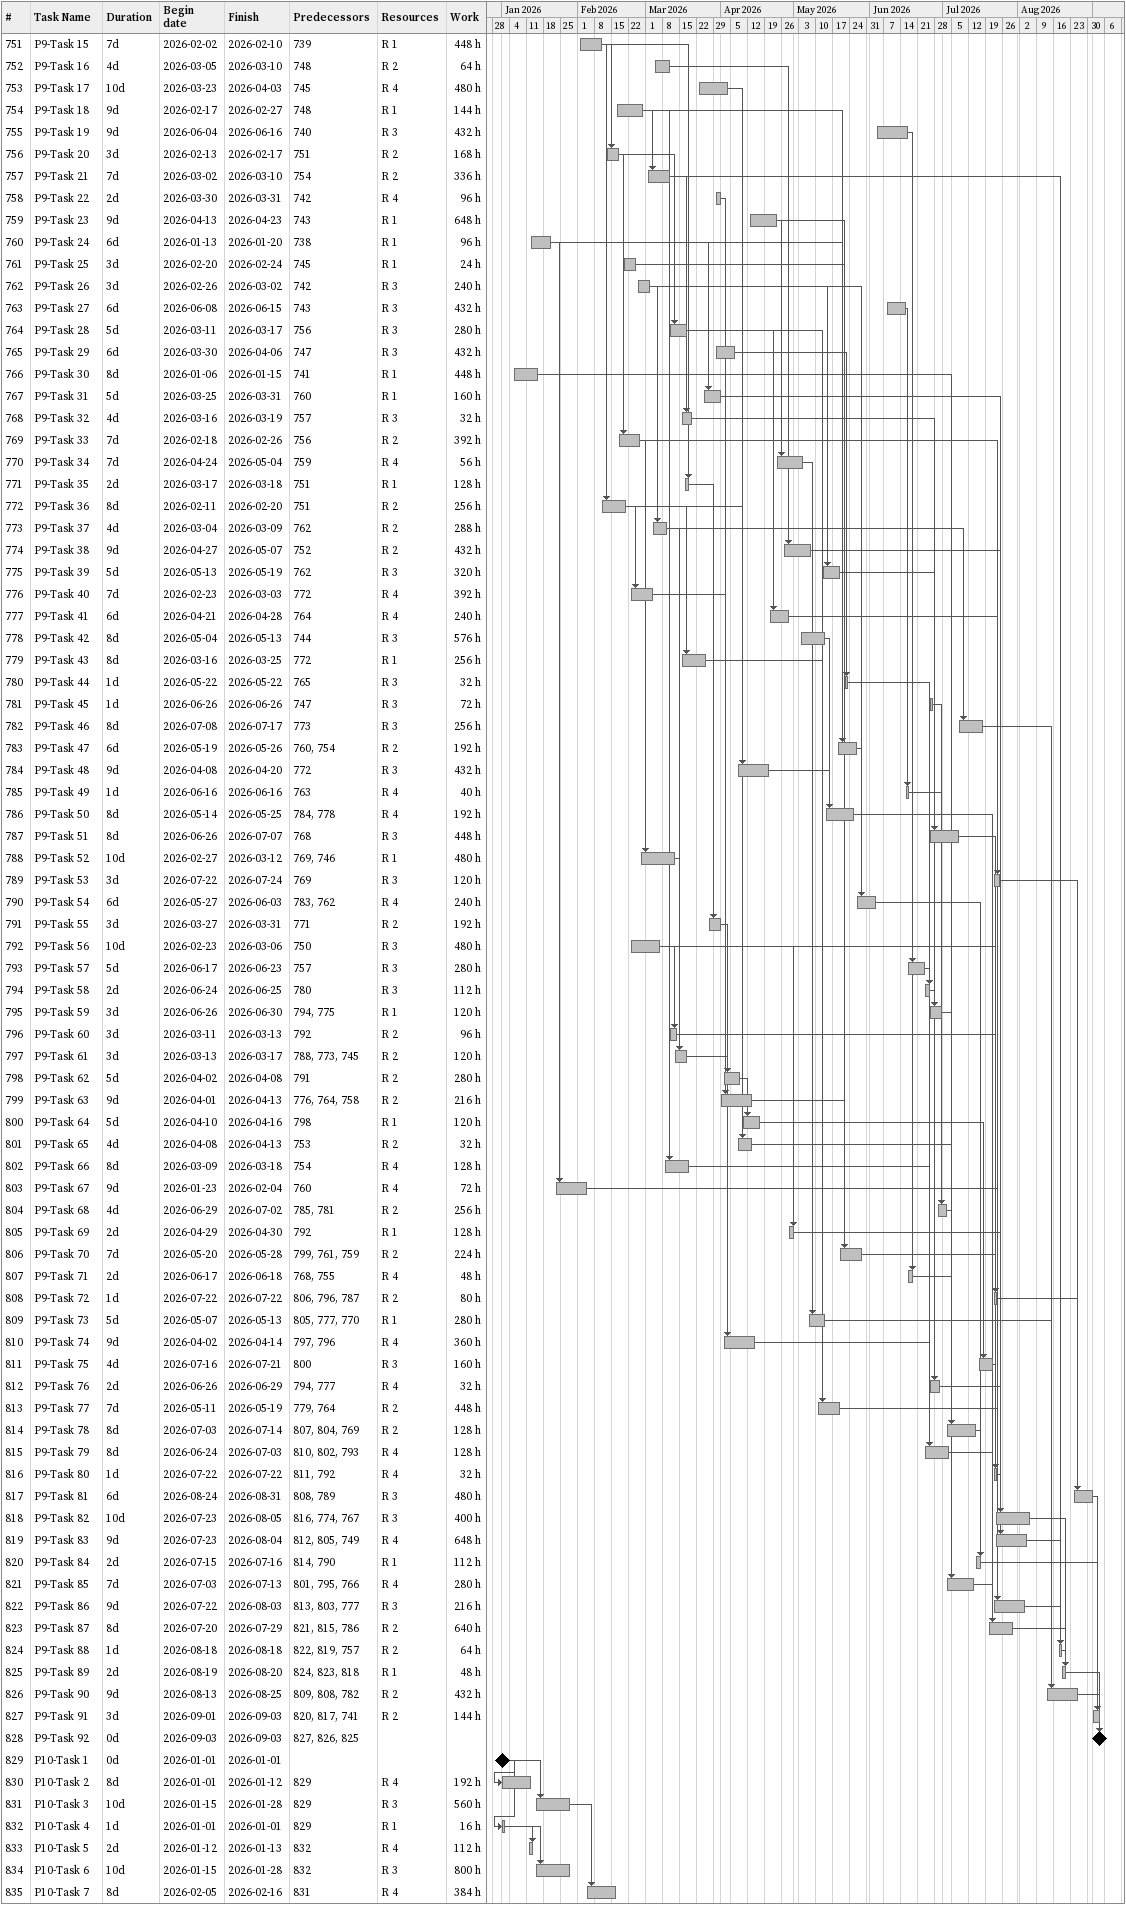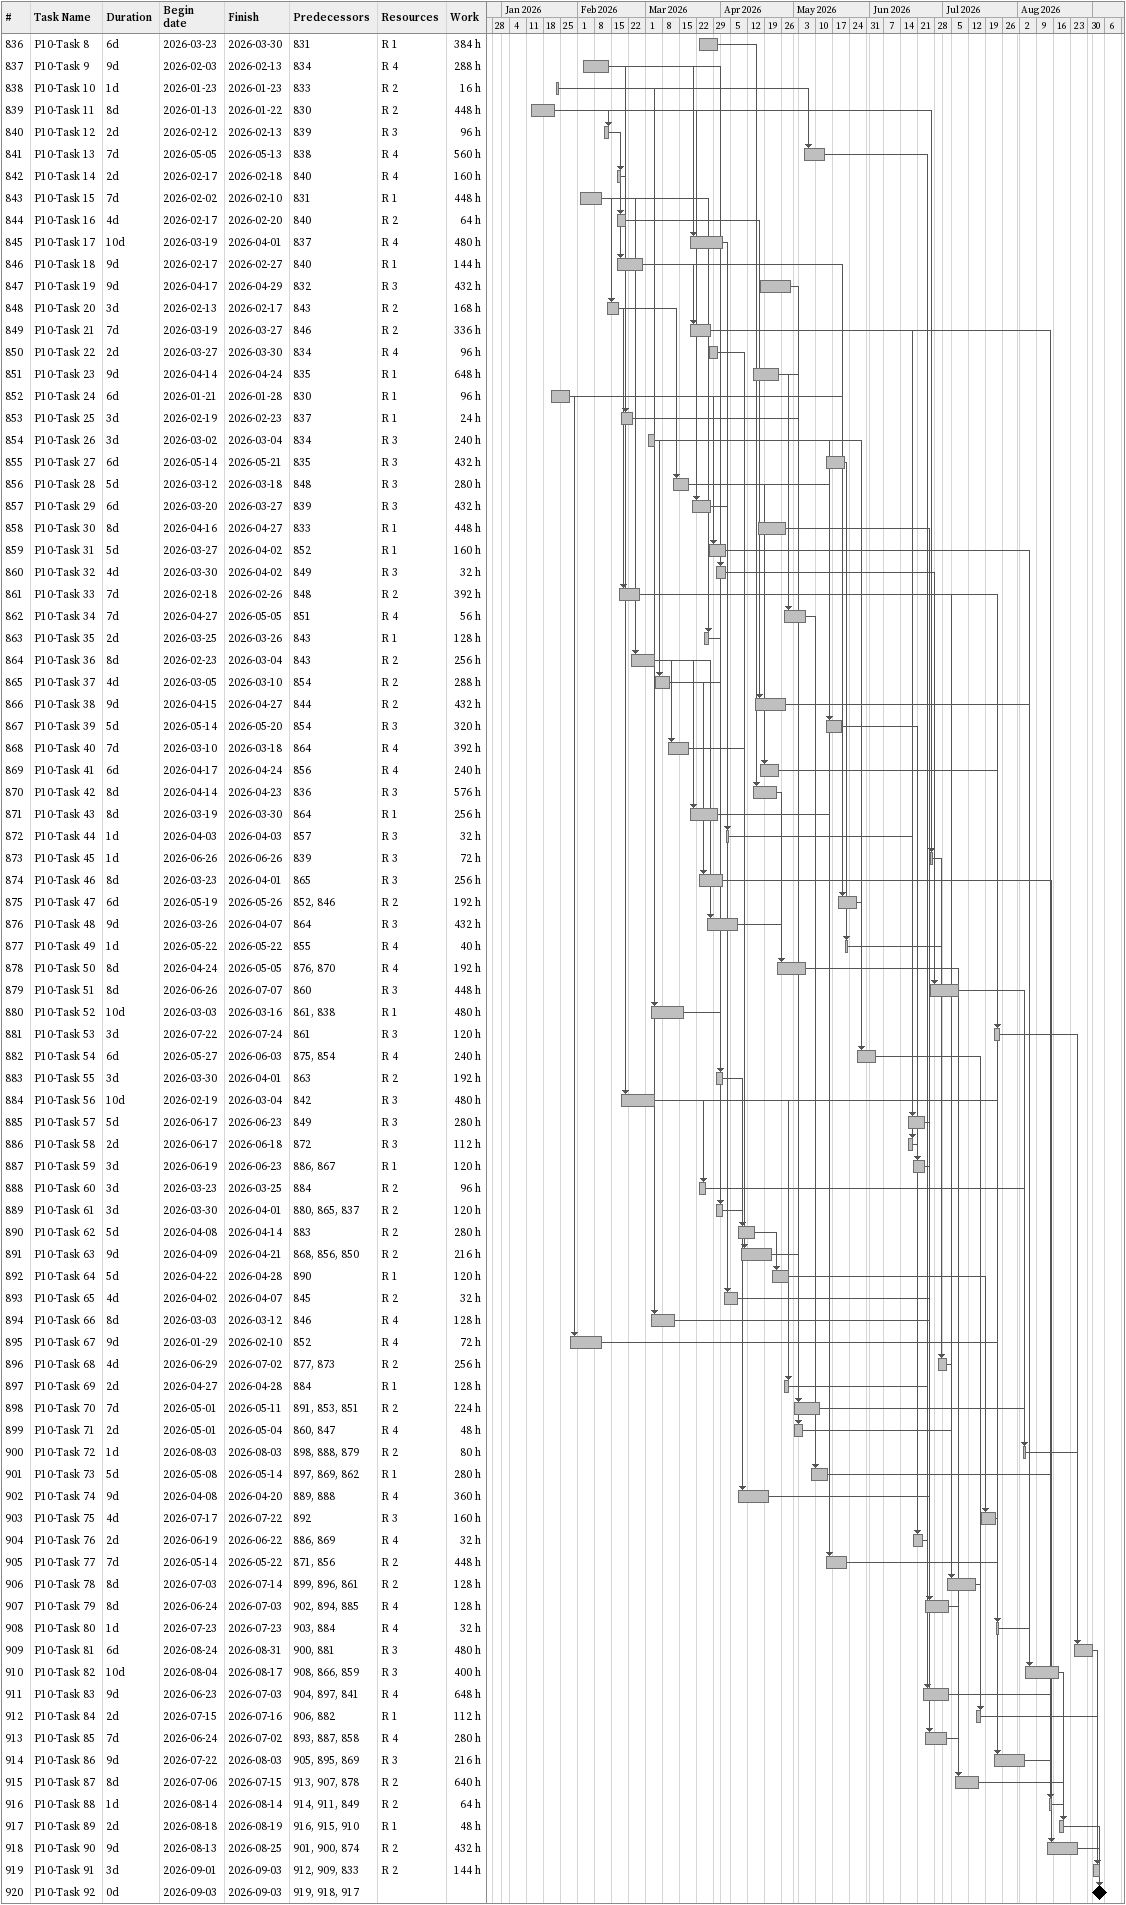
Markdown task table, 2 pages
| ID | Task | Duration | Start | Finish | Predecessors | Resources | Work (h) |
|---|---|---|---|---|---|---|---|
| 751 | P9-Task 15 | 7d | 2026-02-02 | 2026-02-10 | 739 | R 1 | 448 |
| 752 | P9-Task 16 | 4d | 2026-03-05 | 2026-03-10 | 748 | R 2 | 64 |
| 753 | P9-Task 17 | 10d | 2026-03-23 | 2026-04-03 | 745 | R 4 | 480 |
| 754 | P9-Task 18 | 9d | 2026-02-17 | 2026-02-27 | 748 | R 1 | 144 |
| 755 | P9-Task 19 | 9d | 2026-06-04 | 2026-06-16 | 740 | R 3 | 432 |
| 756 | P9-Task 20 | 3d | 2026-02-13 | 2026-02-17 | 751 | R 2 | 168 |
| 757 | P9-Task 21 | 7d | 2026-03-02 | 2026-03-10 | 754 | R 2 | 336 |
| 758 | P9-Task 22 | 2d | 2026-03-30 | 2026-03-31 | 742 | R 4 | 96 |
| 759 | P9-Task 23 | 9d | 2026-04-13 | 2026-04-23 | 743 | R 1 | 648 |
| 760 | P9-Task 24 | 6d | 2026-01-13 | 2026-01-20 | 738 | R 1 | 96 |
| 761 | P9-Task 25 | 3d | 2026-02-20 | 2026-02-24 | 745 | R 1 | 24 |
| 762 | P9-Task 26 | 3d | 2026-02-26 | 2026-03-02 | 742 | R 3 | 240 |
| 763 | P9-Task 27 | 6d | 2026-06-08 | 2026-06-15 | 743 | R 3 | 432 |
| 764 | P9-Task 28 | 5d | 2026-03-11 | 2026-03-17 | 756 | R 3 | 280 |
| 765 | P9-Task 29 | 6d | 2026-03-30 | 2026-04-06 | 747 | R 3 | 432 |
| 766 | P9-Task 30 | 8d | 2026-01-06 | 2026-01-15 | 741 | R 1 | 448 |
| 767 | P9-Task 31 | 5d | 2026-03-25 | 2026-03-31 | 760 | R 1 | 160 |
| 768 | P9-Task 32 | 4d | 2026-03-16 | 2026-03-19 | 757 | R 3 | 32 |
| 769 | P9-Task 33 | 7d | 2026-02-18 | 2026-02-26 | 756 | R 2 | 392 |
| 770 | P9-Task 34 | 7d | 2026-04-24 | 2026-05-04 | 759 | R 4 | 56 |
| 771 | P9-Task 35 | 2d | 2026-03-17 | 2026-03-18 | 751 | R 1 | 128 |
| 772 | P9-Task 36 | 8d | 2026-02-11 | 2026-02-20 | 751 | R 2 | 256 |
| 773 | P9-Task 37 | 4d | 2026-03-04 | 2026-03-09 | 762 | R 2 | 288 |
| 774 | P9-Task 38 | 9d | 2026-04-27 | 2026-05-07 | 752 | R 2 | 432 |
| 775 | P9-Task 39 | 5d | 2026-05-13 | 2026-05-19 | 762 | R 3 | 320 |
| 776 | P9-Task 40 | 7d | 2026-02-23 | 2026-03-03 | 772 | R 4 | 392 |
| 777 | P9-Task 41 | 6d | 2026-04-21 | 2026-04-28 | 764 | R 4 | 240 |
| 778 | P9-Task 42 | 8d | 2026-05-04 | 2026-05-13 | 744 | R 3 | 576 |
| 779 | P9-Task 43 | 8d | 2026-03-16 | 2026-03-25 | 772 | R 1 | 256 |
| 780 | P9-Task 44 | 1d | 2026-05-22 | 2026-05-22 | 765 | R 3 | 32 |
| 781 | P9-Task 45 | 1d | 2026-06-26 | 2026-06-26 | 747 | R 3 | 72 |
| 782 | P9-Task 46 | 8d | 2026-07-08 | 2026-07-17 | 773 | R 3 | 256 |
| 783 | P9-Task 47 | 6d | 2026-05-19 | 2026-05-26 | 760, 754 | R 2 | 192 |
| 784 | P9-Task 48 | 9d | 2026-04-08 | 2026-04-20 | 772 | R 3 | 432 |
| 785 | P9-Task 49 | 1d | 2026-06-16 | 2026-06-16 | 763 | R 4 | 40 |
| 786 | P9-Task 50 | 8d | 2026-05-14 | 2026-05-25 | 784, 778 | R 4 | 192 |
| 787 | P9-Task 51 | 8d | 2026-06-26 | 2026-07-07 | 768 | R 3 | 448 |
| 788 | P9-Task 52 | 10d | 2026-02-27 | 2026-03-12 | 769, 746 | R 1 | 480 |
| 789 | P9-Task 53 | 3d | 2026-07-22 | 2026-07-24 | 769 | R 3 | 120 |
| 790 | P9-Task 54 | 6d | 2026-05-27 | 2026-06-03 | 783, 762 | R 4 | 240 |
| 791 | P9-Task 55 | 3d | 2026-03-27 | 2026-03-31 | 771 | R 2 | 192 |
| 792 | P9-Task 56 | 10d | 2026-02-23 | 2026-03-06 | 750 | R 3 | 480 |
| 793 | P9-Task 57 | 5d | 2026-06-17 | 2026-06-23 | 757 | R 3 | 280 |
| 794 | P9-Task 58 | 2d | 2026-06-24 | 2026-06-25 | 780 | R 3 | 112 |
| 795 | P9-Task 59 | 3d | 2026-06-26 | 2026-06-30 | 794, 775 | R 1 | 120 |
| 796 | P9-Task 60 | 3d | 2026-03-11 | 2026-03-13 | 792 | R 2 | 96 |
| 797 | P9-Task 61 | 3d | 2026-03-13 | 2026-03-17 | 788, 773, 745 | R 2 | 120 |
| 798 | P9-Task 62 | 5d | 2026-04-02 | 2026-04-08 | 791 | R 2 | 280 |
| 799 | P9-Task 63 | 9d | 2026-04-01 | 2026-04-13 | 776, 764, 758 | R 2 | 216 |
| 800 | P9-Task 64 | 5d | 2026-04-10 | 2026-04-16 | 798 | R 1 | 120 |
| 801 | P9-Task 65 | 4d | 2026-04-08 | 2026-04-13 | 753 | R 2 | 32 |
| 802 | P9-Task 66 | 8d | 2026-03-09 | 2026-03-18 | 754 | R 4 | 128 |
| 803 | P9-Task 67 | 9d | 2026-01-23 | 2026-02-04 | 760 | R 4 | 72 |
| 804 | P9-Task 68 | 4d | 2026-06-29 | 2026-07-02 | 785, 781 | R 2 | 256 |
| 805 | P9-Task 69 | 2d | 2026-04-29 | 2026-04-30 | 792 | R 1 | 128 |
| 806 | P9-Task 70 | 7d | 2026-05-20 | 2026-05-28 | 799, 761, 759 | R 2 | 224 |
| 807 | P9-Task 71 | 2d | 2026-06-17 | 2026-06-18 | 768, 755 | R 4 | 48 |
| 808 | P9-Task 72 | 1d | 2026-07-22 | 2026-07-22 | 806, 796, 787 | R 2 | 80 |
| 809 | P9-Task 73 | 5d | 2026-05-07 | 2026-05-13 | 805, 777, 770 | R 1 | 280 |
| 810 | P9-Task 74 | 9d | 2026-04-02 | 2026-04-14 | 797, 796 | R 4 | 360 |
| 811 | P9-Task 75 | 4d | 2026-07-16 | 2026-07-21 | 800 | R 3 | 160 |
| 812 | P9-Task 76 | 2d | 2026-06-26 | 2026-06-29 | 794, 777 | R 4 | 32 |
| 813 | P9-Task 77 | 7d | 2026-05-11 | 2026-05-19 | 779, 764 | R 2 | 448 |
| 814 | P9-Task 78 | 8d | 2026-07-03 | 2026-07-14 | 807, 804, 769 | R 2 | 128 |
| 815 | P9-Task 79 | 8d | 2026-06-24 | 2026-07-03 | 810, 802, 793 | R 4 | 128 |
| 816 | P9-Task 80 | 1d | 2026-07-22 | 2026-07-22 | 811, 792 | R 4 | 32 |
| 817 | P9-Task 81 | 6d | 2026-08-24 | 2026-08-31 | 808, 789 | R 3 | 480 |
| 818 | P9-Task 82 | 10d | 2026-07-23 | 2026-08-05 | 816, 774, 767 | R 3 | 400 |
| 819 | P9-Task 83 | 9d | 2026-07-23 | 2026-08-04 | 812, 805, 749 | R 4 | 648 |
| 820 | P9-Task 84 | 2d | 2026-07-15 | 2026-07-16 | 814, 790 | R 1 | 112 |
| 821 | P9-Task 85 | 7d | 2026-07-03 | 2026-07-13 | 801, 795, 766 | R 4 | 280 |
| 822 | P9-Task 86 | 9d | 2026-07-22 | 2026-08-03 | 813, 803, 777 | R 3 | 216 |
| 823 | P9-Task 87 | 8d | 2026-07-20 | 2026-07-29 | 821, 815, 786 | R 2 | 640 |
| 824 | P9-Task 88 | 1d | 2026-08-18 | 2026-08-18 | 822, 819, 757 | R 2 | 64 |
| 825 | P9-Task 89 | 2d | 2026-08-19 | 2026-08-20 | 824, 823, 818 | R 1 | 48 |
| 826 | P9-Task 90 | 9d | 2026-08-13 | 2026-08-25 | 809, 808, 782 | R 2 | 432 |
| 827 | P9-Task 91 | 3d | 2026-09-01 | 2026-09-03 | 820, 817, 741 | R 2 | 144 |
| 828 | P9-Task 92 | 0d | 2026-09-03 | 2026-09-03 | 827, 826, 825 |  |  |
| 829 | P10-Task 1 | 0d | 2026-01-01 | 2026-01-01 |  |  |  |
| 830 | P10-Task 2 | 8d | 2026-01-01 | 2026-01-12 | 829 | R 4 | 192 |
| 831 | P10-Task 3 | 10d | 2026-01-15 | 2026-01-28 | 829 | R 3 | 560 |
| 832 | P10-Task 4 | 1d | 2026-01-01 | 2026-01-01 | 829 | R 1 | 16 |
| 833 | P10-Task 5 | 2d | 2026-01-12 | 2026-01-13 | 832 | R 4 | 112 |
| 834 | P10-Task 6 | 10d | 2026-01-15 | 2026-01-28 | 832 | R 3 | 800 |
| 835 | P10-Task 7 | 8d | 2026-02-05 | 2026-02-16 | 831 | R 4 | 384 |
| 836 | P10-Task 8 | 6d | 2026-03-23 | 2026-03-30 | 831 | R 1 | 384 |
| 837 | P10-Task 9 | 9d | 2026-02-03 | 2026-02-13 | 834 | R 4 | 288 |
| 838 | P10-Task 10 | 1d | 2026-01-23 | 2026-01-23 | 833 | R 2 | 16 |
| 839 | P10-Task 11 | 8d | 2026-01-13 | 2026-01-22 | 830 | R 2 | 448 |
| 840 | P10-Task 12 | 2d | 2026-02-12 | 2026-02-13 | 839 | R 3 | 96 |
| 841 | P10-Task 13 | 7d | 2026-05-05 | 2026-05-13 | 838 | R 4 | 560 |
| 842 | P10-Task 14 | 2d | 2026-02-17 | 2026-02-18 | 840 | R 4 | 160 |
| 843 | P10-Task 15 | 7d | 2026-02-02 | 2026-02-10 | 831 | R 1 | 448 |
| 844 | P10-Task 16 | 4d | 2026-02-17 | 2026-02-20 | 840 | R 2 | 64 |
| 845 | P10-Task 17 | 10d | 2026-03-19 | 2026-04-01 | 837 | R 4 | 480 |
| 846 | P10-Task 18 | 9d | 2026-02-17 | 2026-02-27 | 840 | R 1 | 144 |
| 847 | P10-Task 19 | 9d | 2026-04-17 | 2026-04-29 | 832 | R 3 | 432 |
| 848 | P10-Task 20 | 3d | 2026-02-13 | 2026-02-17 | 843 | R 2 | 168 |
| 849 | P10-Task 21 | 7d | 2026-03-19 | 2026-03-27 | 846 | R 2 | 336 |
| 850 | P10-Task 22 | 2d | 2026-03-27 | 2026-03-30 | 834 | R 4 | 96 |
| 851 | P10-Task 23 | 9d | 2026-04-14 | 2026-04-24 | 835 | R 1 | 648 |
| 852 | P10-Task 24 | 6d | 2026-01-21 | 2026-01-28 | 830 | R 1 | 96 |
| 853 | P10-Task 25 | 3d | 2026-02-19 | 2026-02-23 | 837 | R 1 | 24 |
| 854 | P10-Task 26 | 3d | 2026-03-02 | 2026-03-04 | 834 | R 3 | 240 |
| 855 | P10-Task 27 | 6d | 2026-05-14 | 2026-05-21 | 835 | R 3 | 432 |
| 856 | P10-Task 28 | 5d | 2026-03-12 | 2026-03-18 | 848 | R 3 | 280 |
| 857 | P10-Task 29 | 6d | 2026-03-20 | 2026-03-27 | 839 | R 3 | 432 |
| 858 | P10-Task 30 | 8d | 2026-04-16 | 2026-04-27 | 833 | R 1 | 448 |
| 859 | P10-Task 31 | 5d | 2026-03-27 | 2026-04-02 | 852 | R 1 | 160 |
| 860 | P10-Task 32 | 4d | 2026-03-30 | 2026-04-02 | 849 | R 3 | 32 |
| 861 | P10-Task 33 | 7d | 2026-02-18 | 2026-02-26 | 848 | R 2 | 392 |
| 862 | P10-Task 34 | 7d | 2026-04-27 | 2026-05-05 | 851 | R 4 | 56 |
| 863 | P10-Task 35 | 2d | 2026-03-25 | 2026-03-26 | 843 | R 1 | 128 |
| 864 | P10-Task 36 | 8d | 2026-02-23 | 2026-03-04 | 843 | R 2 | 256 |
| 865 | P10-Task 37 | 4d | 2026-03-05 | 2026-03-10 | 854 | R 2 | 288 |
| 866 | P10-Task 38 | 9d | 2026-04-15 | 2026-04-27 | 844 | R 2 | 432 |
| 867 | P10-Task 39 | 5d | 2026-05-14 | 2026-05-20 | 854 | R 3 | 320 |
| 868 | P10-Task 40 | 7d | 2026-03-10 | 2026-03-18 | 864 | R 4 | 392 |
| 869 | P10-Task 41 | 6d | 2026-04-17 | 2026-04-24 | 856 | R 4 | 240 |
| 870 | P10-Task 42 | 8d | 2026-04-14 | 2026-04-23 | 836 | R 3 | 576 |
| 871 | P10-Task 43 | 8d | 2026-03-19 | 2026-03-30 | 864 | R 1 | 256 |
| 872 | P10-Task 44 | 1d | 2026-04-03 | 2026-04-03 | 857 | R 3 | 32 |
| 873 | P10-Task 45 | 1d | 2026-06-26 | 2026-06-26 | 839 | R 3 | 72 |
| 874 | P10-Task 46 | 8d | 2026-03-23 | 2026-04-01 | 865 | R 3 | 256 |
| 875 | P10-Task 47 | 6d | 2026-05-19 | 2026-05-26 | 852, 846 | R 2 | 192 |
| 876 | P10-Task 48 | 9d | 2026-03-26 | 2026-04-07 | 864 | R 3 | 432 |
| 877 | P10-Task 49 | 1d | 2026-05-22 | 2026-05-22 | 855 | R 4 | 40 |
| 878 | P10-Task 50 | 8d | 2026-04-24 | 2026-05-05 | 876, 870 | R 4 | 192 |
| 879 | P10-Task 51 | 8d | 2026-06-26 | 2026-07-07 | 860 | R 3 | 448 |
| 880 | P10-Task 52 | 10d | 2026-03-03 | 2026-03-16 | 861, 838 | R 1 | 480 |
| 881 | P10-Task 53 | 3d | 2026-07-22 | 2026-07-24 | 861 | R 3 | 120 |
| 882 | P10-Task 54 | 6d | 2026-05-27 | 2026-06-03 | 875, 854 | R 4 | 240 |
| 883 | P10-Task 55 | 3d | 2026-03-30 | 2026-04-01 | 863 | R 2 | 192 |
| 884 | P10-Task 56 | 10d | 2026-02-19 | 2026-03-04 | 842 | R 3 | 480 |
| 885 | P10-Task 57 | 5d | 2026-06-17 | 2026-06-23 | 849 | R 3 | 280 |
| 886 | P10-Task 58 | 2d | 2026-06-17 | 2026-06-18 | 872 | R 3 | 112 |
| 887 | P10-Task 59 | 3d | 2026-06-19 | 2026-06-23 | 886, 867 | R 1 | 120 |
| 888 | P10-Task 60 | 3d | 2026-03-23 | 2026-03-25 | 884 | R 2 | 96 |
| 889 | P10-Task 61 | 3d | 2026-03-30 | 2026-04-01 | 880, 865, 837 | R 2 | 120 |
| 890 | P10-Task 62 | 5d | 2026-04-08 | 2026-04-14 | 883 | R 2 | 280 |
| 891 | P10-Task 63 | 9d | 2026-04-09 | 2026-04-21 | 868, 856, 850 | R 2 | 216 |
| 892 | P10-Task 64 | 5d | 2026-04-22 | 2026-04-28 | 890 | R 1 | 120 |
| 893 | P10-Task 65 | 4d | 2026-04-02 | 2026-04-07 | 845 | R 2 | 32 |
| 894 | P10-Task 66 | 8d | 2026-03-03 | 2026-03-12 | 846 | R 4 | 128 |
| 895 | P10-Task 67 | 9d | 2026-01-29 | 2026-02-10 | 852 | R 4 | 72 |
| 896 | P10-Task 68 | 4d | 2026-06-29 | 2026-07-02 | 877, 873 | R 2 | 256 |
| 897 | P10-Task 69 | 2d | 2026-04-27 | 2026-04-28 | 884 | R 1 | 128 |
| 898 | P10-Task 70 | 7d | 2026-05-01 | 2026-05-11 | 891, 853, 851 | R 2 | 224 |
| 899 | P10-Task 71 | 2d | 2026-05-01 | 2026-05-04 | 860, 847 | R 4 | 48 |
| 900 | P10-Task 72 | 1d | 2026-08-03 | 2026-08-03 | 898, 888, 879 | R 2 | 80 |
| 901 | P10-Task 73 | 5d | 2026-05-08 | 2026-05-14 | 897, 869, 862 | R 1 | 280 |
| 902 | P10-Task 74 | 9d | 2026-04-08 | 2026-04-20 | 889, 888 | R 4 | 360 |
| 903 | P10-Task 75 | 4d | 2026-07-17 | 2026-07-22 | 892 | R 3 | 160 |
| 904 | P10-Task 76 | 2d | 2026-06-19 | 2026-06-22 | 886, 869 | R 4 | 32 |
| 905 | P10-Task 77 | 7d | 2026-05-14 | 2026-05-22 | 871, 856 | R 2 | 448 |
| 906 | P10-Task 78 | 8d | 2026-07-03 | 2026-07-14 | 899, 896, 861 | R 2 | 128 |
| 907 | P10-Task 79 | 8d | 2026-06-24 | 2026-07-03 | 902, 894, 885 | R 4 | 128 |
| 908 | P10-Task 80 | 1d | 2026-07-23 | 2026-07-23 | 903, 884 | R 4 | 32 |
| 909 | P10-Task 81 | 6d | 2026-08-24 | 2026-08-31 | 900, 881 | R 3 | 480 |
| 910 | P10-Task 82 | 10d | 2026-08-04 | 2026-08-17 | 908, 866, 859 | R 3 | 400 |
| 911 | P10-Task 83 | 9d | 2026-06-23 | 2026-07-03 | 904, 897, 841 | R 4 | 648 |
| 912 | P10-Task 84 | 2d | 2026-07-15 | 2026-07-16 | 906, 882 | R 1 | 112 |
| 913 | P10-Task 85 | 7d | 2026-06-24 | 2026-07-02 | 893, 887, 858 | R 4 | 280 |
| 914 | P10-Task 86 | 9d | 2026-07-22 | 2026-08-03 | 905, 895, 869 | R 3 | 216 |
| 915 | P10-Task 87 | 8d | 2026-07-06 | 2026-07-15 | 913, 907, 878 | R 2 | 640 |
| 916 | P10-Task 88 | 1d | 2026-08-14 | 2026-08-14 | 914, 911, 849 | R 2 | 64 |
| 917 | P10-Task 89 | 2d | 2026-08-18 | 2026-08-19 | 916, 915, 910 | R 1 | 48 |
| 918 | P10-Task 90 | 9d | 2026-08-13 | 2026-08-25 | 901, 900, 874 | R 2 | 432 |
| 919 | P10-Task 91 | 3d | 2026-09-01 | 2026-09-03 | 912, 909, 833 | R 2 | 144 |
| 920 | P10-Task 92 | 0d | 2026-09-03 | 2026-09-03 | 919, 918, 917 |  |  |
